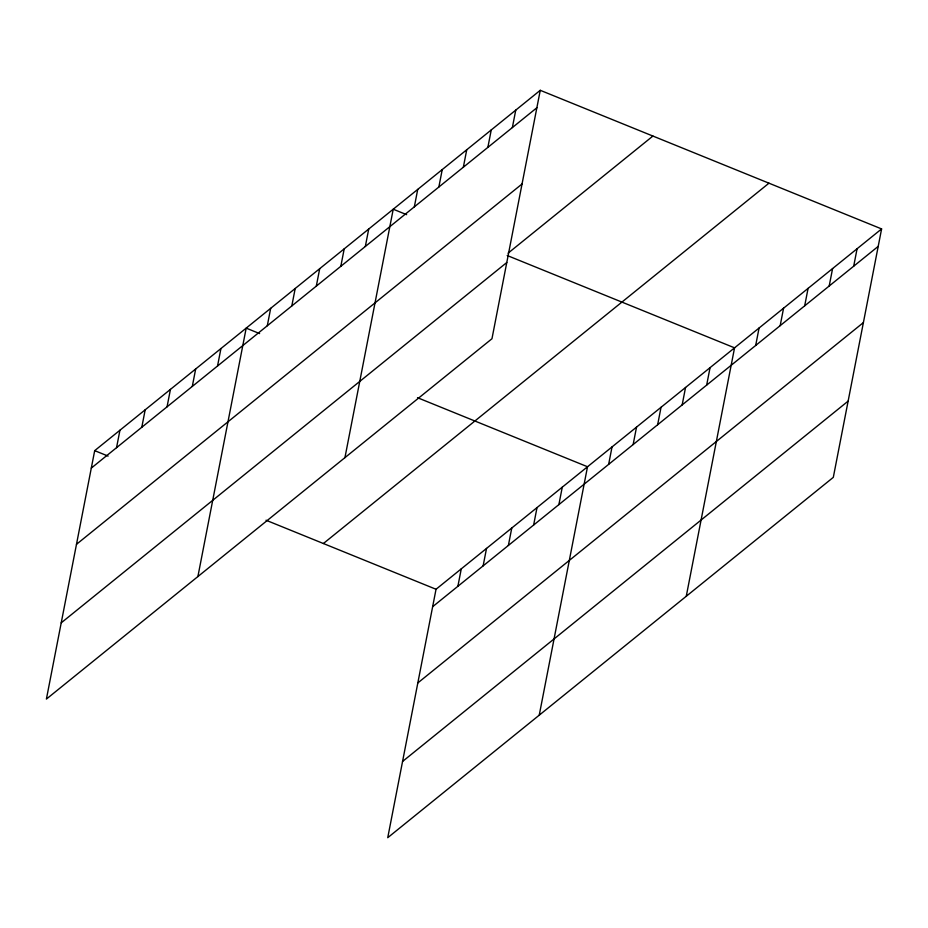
<?xml version="1.0" encoding="UTF-8"?>
<svg xmlns="http://www.w3.org/2000/svg" width="928" height="928" viewBox="0 0 928 928"><rect width="100%" height="100%" fill="white"/><g stroke="black" fill="none" stroke-linecap="round" stroke-linejoin="round"><path stroke-width="1.39" d="M540.258 90.306L94.691 450.648L46.4 699.074L491.968 338.732L540.258 90.306L881.6 228.926L833.309 477.352L387.742 837.694L436.032 589.268L881.6 228.926M116.545 447.667L119.944 430.221M141.798 427.251L145.186 409.805M167.052 406.835L170.439 389.389M192.293 386.408L195.68 368.973M217.546 365.992L220.934 348.545M197.896 576.555L246.187 328.129L259.596 333.581M267.299 325.751L270.686 308.316M291.81 305.938L295.197 288.492M316.309 286.114L319.708 268.679M340.82 266.301L344.207 248.855M365.33 246.477L368.718 229.042M344.938 457.643L393.228 209.218L406.638 214.658M414.34 206.84L417.728 189.405M438.851 187.027L442.238 169.58M463.35 167.202L466.738 149.768M487.861 147.39L491.248 129.943M512.36 127.565L515.759 110.13M457.887 586.287L461.274 568.852M483.128 565.871L486.527 548.425M508.382 545.455L511.769 528.009M533.635 525.039L537.022 507.593M558.876 504.612L562.275 487.165M539.238 715.175L587.517 466.749L417.519 397.706M608.64 464.383L612.028 446.936M633.14 444.558L636.538 427.112M657.65 424.746L661.038 407.299M682.161 404.921L685.548 387.475M706.66 385.108L710.059 367.662M686.268 596.263L734.558 347.838L507.198 255.502M755.682 345.46L759.069 328.025M780.181 325.647L783.568 308.2M804.692 305.822L808.079 288.388M829.191 286.01L832.59 268.563M853.702 266.185L857.089 248.75M91.304 468.095L536.871 107.752M76.479 544.318L522.058 183.976M508.092 253.158L652.906 136.056M61.213 622.85L506.792 262.508M323.385 543.518L768.964 183.187M432.634 606.715L878.213 246.372M417.82 682.938L863.388 322.596M402.555 761.47L848.122 401.128M94.691 450.648L108.1 456.089M266.023 520.225L436.032 589.268"/></g></svg>
